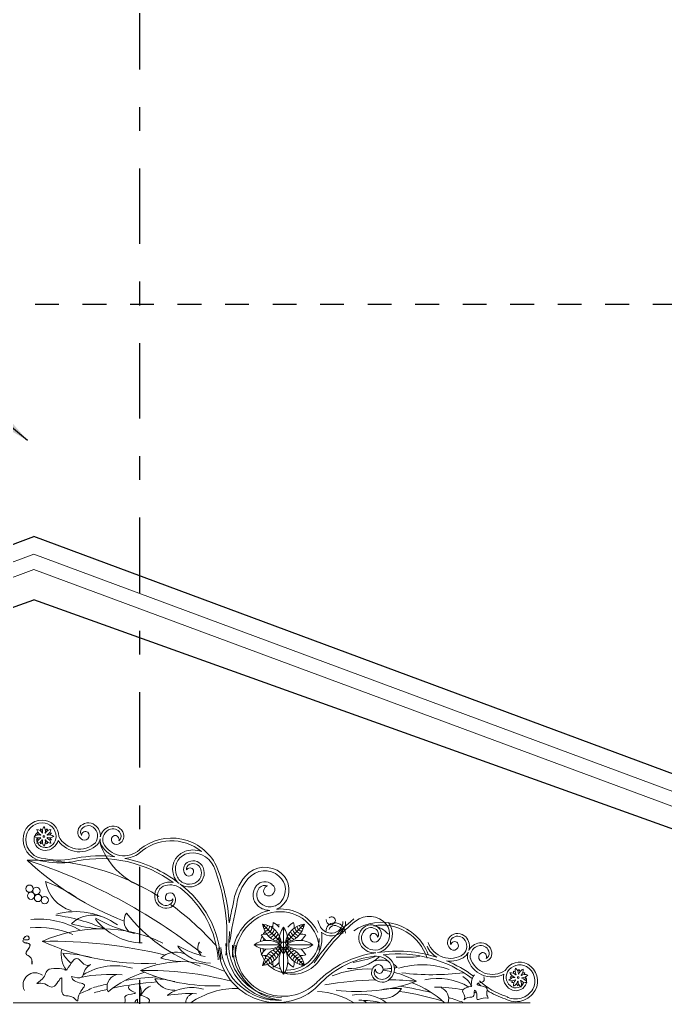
# Model space of a CAD drawing. Extents: x 185 to 567, y -69 to 170.
# Drawn here: x 309.957 to 312.674, y -12.215 to -8.057 of the extents above; entities that cross this region are included whole.
import ezdxf

# ---------------------------------------------------------------- set-up
doc = ezdxf.new("R2010")
doc.units = 0
doc.header["$LTSCALE"] = 0.25
doc.header["$MEASUREMENT"] = 0
doc.linetypes.add('B4-PLANS$0$DASHDOT', pattern=[25.4, 12.7, -6.35, 0, -6.35])
doc.linetypes.add('LEVELS 2$0$DOT2', pattern=[0.125, 0, -0.125])
doc.layers.get('0').update_dxf_attribs({"linetype": 'CONTINUOUS'})
for name, color, linetype in [('A-AX', 1, 'B4-PLANS$0$DASHDOT'), ('A-DTNM', 112, 'CONTINUOUS'), ('A-ELV 6', 71, 'CONTINUOUS'), ('A-WLSEC', 7, 'CONTINUOUS'), ('LEVELS 2$0$A-HATCH', 112, 'CONTINUOUS')]:
    doc.layers.add(name, color=color, linetype=linetype)
doc.layers.add('A-KORNISH', color=8, linetype='CONTINUOUS', lineweight=9)
doc.styles.add('BERNIE', font='arial.ttf')
doc.dimstyles.new('DIM10R', dxfattribs={"dimscale": 0.2, "dimtxt": 125, "dimasz": 150, "dimexe": 100, "dimexo": 100, "dimgap": 25, "dimtad": 1, "dimdec": 0, "dimzin": 0, "dimdsep": 46, "dimtxsty": 'BERNIE', "dimcen": 500, "dimdle": 50, "dimclrd": 2, "dimclre": 1, "dimclrt": 3, "dimadec": 0, "dimazin": 0, "dimtfac": 1, "dimtdec": 0, "dimtix": 1, "dimtmove": 2, "dimatfit": 3, "dimfxl": 1, "dimtolj": 1, "dimtzin": 0, "dimarcsym": 0})

# ---------------------------------------------------------------- blocks, each defined once
blk = doc.blocks.new('LEVELS 2')
at = {"layer": 'LEVELS 2$0$A-HATCH', "linetype": 'LEVELS 2$0$DOT2', "ltscale": 2}
blk.add_line((189.3891, 52.752, 0), (211.7839, 52.752, 0), dxfattribs=at)
blk = doc.blocks.new('fsdf')
at = {"layer": 'A-KORNISH'}
for p, q in [((1.0974, 0.2905), (1.0183, 0.3696)), ((1.1057, 0.2439, 0), (1.1058, 0.3558, 0)), ((1.114, 0.2904), (1.1932, 0.3696)), ((1.094, 0.2822), (0.9821, 0.2822)), ((1.0974, 0.2739), (1.0183, 0.1948)), ((1.1057, 0.1586), (1.1057, 0.2705)), ((1.114, 0.274), (1.1932, 0.1948)), ((1.2294, 0.2822), (1.1174, 0.2822)), ((0, 0.0385), (-2.1448, 0.0385)), ((0, 0.0385), (2.1448, 0.0385))]:
    blk.add_line(p, q, dxfattribs=at)
for centre, radius in [((0.0977, 0.7386, 0), 0.0039), ((0.0372, 0.5185, 0), 0.0153), ((0.0434, 0.4887, 0), 0.0153), ((0.0661, 0.5093, 0), 0.0153), ((0.0728, 0.4792, 0), 0.0153), ((0.1011, 0.4701, 0), 0.0153), ((1.1057, 0.2822), 0.0117), ((2.0943, 0.1439), 0.0039)]:
    blk.add_circle(centre, radius, dxfattribs=at)
for centre, radius, start, end in [((0.0908, 0.7261, 0), 0.0811, 90, 180), ((0.0908, 0.7261, 0), 0.0696, 90, 180), ((0.0908, 0.7377, 0), 0.0696, 0, 90), ((0.0908, 0.7377, 0), 0.058, 0, 90), ((0.2843, 0.7493, 0), 0.0464, 52.9302, 142.9302), ((0.0908, 0.7261, 0), 0.0348, 132.9042, 156.0531), ((0.0737, 0.7226, 0), 0.031, 88.8096, 103.6679), ((0.0933, 0.7682, 0), 0.031, 209.7678, 229.1392), ((0.0991, 0.7724, 0), 0.031, 188.5601, 240.503), ((0.0643, 0.737, 0), 0.031, 31.4195, 82.4602), ((0.0908, 0.7261, 0), 0.0348, 119.9257, 128.6012), ((0.1137, 0.7626, 0), 0.031, 166.3093, 181.1676), ((0.0681, 0.743, 0), 0.031, 40.878, 60.2094), ((0.0915, 0.7536, 0), 0.000867, 211.4195, 13.6268), ((0.1225, 0.7611, 0), 0.031, 143.0466, 193.6268), ((0.0729, 0.7611, 0), 0.031, 346.3534, 36.9467), ((0.1039, 0.7536, 0), 0.000867, 166.3534, 328.5969), ((0.1273, 0.743, 0), 0.031, 119.7839, 139.1153), ((0.1311, 0.737, 0), 0.031, 97.5398, 148.5969), ((0.0964, 0.7724, 0), 0.031, 299.497, 351.4399), ((0.0818, 0.7626, 0), 0.031, 358.8257, 13.684), ((0.1217, 0.7226, 0), 0.031, 76.3321, 91.1904), ((0.1021, 0.7682, 0), 0.031, 310.8608, 330.2322), ((0.275, 0.7563, 0), 0.0348, 142.9302, 232.9302), ((0.275, 0.7563, 0), 0.0232, 142.9302, 214.6414), ((0.2682, 0.7426, 0), 0.0199, 224.9074, 44.2239), ((0.273, 0.7422, 0), 0.0171, 56.6411, 176.9754), ((0.2843, 0.7493, 0), 0.0348, 52.9302, 142.9302), ((0.2773, 0.74, 0), 0.0464, 322.9302, 52.9302), ((0.2773, 0.74, 0), 0.058, 356.2057, 52.9302), ((0.392, 0.725, 0), 0.058, 107.1275, 168.8472), ((0.392, 0.725, 0), 0.0464, 107.1275, 197.1275), ((0.3886, 0.7361, 0), 0.0464, 17.1275, 107.1275), ((0.3886, 0.7361, 0), 0.0348, 17.1275, 107.1275), ((0.3996, 0.7395, 0), 0.0348, 287.1275, 17.1275), ((0.1024, 0.7261, 0), 0.0927, 180, 270), ((0.1024, 0.7261, 0), 0.0811, 180, 270), ((0.0908, 0.7261, 0), 0.0348, 160.7952, 180), ((0.1024, 0.7261, 0), 0.0464, 180, 270), ((0.0752, 0.7138, 0), 0.031, 75.1523, 126.9018), ((0.0752, 0.7634, 0), 0.031, 233.0017, 284.615), ((0.0933, 0.709, 0), 0.031, 130.8911, 150.2322), ((0.0737, 0.7545, 0), 0.031, 256.3321, 271.1904), ((0.0908, 0.7261, 0), 0.0232, 162.7007, 180), ((0.1024, 0.7261, 0), 0.0348, 183.3988, 199.4831), ((0.0991, 0.7048, 0), 0.031, 119.6696, 171.4399), ((0.0643, 0.7402, 0), 0.031, 277.5398, 328.5805), ((0.1024, 0.7261, 0), 0.0348, 207.6582, 270), ((0.1137, 0.7146, 0), 0.031, 178.8324, 193.6907), ((0.0833, 0.7325, 0), 0.000867, 299.6696, 104.615), ((0.0833, 0.7325, 0), 0.000867, 299.6696, 104.615), ((0.0833, 0.7446, 0), 0.000867, 255.1523, 60.503), ((0.0681, 0.7342, 0), 0.031, 299.7906, 319.122), ((0.0915, 0.7235, 0), 0.000867, 346.3732, 148.5805), ((0.1225, 0.716, 0), 0.031, 166.3732, 216.9534), ((0.0729, 0.716, 0), 0.031, 323.0533, 13.6466), ((0.1024, 0.7377, 0), 0.0464, 270, 0), ((0.1024, 0.7377, 0), 0.058, 270, 343.4781), ((0.1039, 0.7235, 0), 0.000867, 31.4031, 193.6466), ((0.1273, 0.7342, 0), 0.031, 220.8847, 240.2161), ((0.1311, 0.7402, 0), 0.031, 211.4031, 262.4602), ((0.1121, 0.7446, 0), 0.000867, 119.497, 284.8477), ((0.1122, 0.7325, 0), 0.000867, 75.385, 240.3304), ((0.0964, 0.7048, 0), 0.031, 8.5601, 60.3304), ((0.0818, 0.7146, 0), 0.031, 346.316, 1.1743), ((0.1203, 0.7138, 0), 0.031, 53.0982, 104.8477), ((0.1202, 0.7634, 0), 0.031, 255.385, 306.9983), ((0.1217, 0.7545, 0), 0.031, 268.8096, 283.6679), ((0.1021, 0.709, 0), 0.031, 29.7678, 49.1089), ((0.2475, 0.782, 0), 0.1082, 214.1705, 314.6732), ((0.247, 0.7829, 0), 0.0977, 207.5102, 313.5568), ((0.2773, 0.74, 0), 0.058, 322.9302, 348.8472), ((0.62, 0.8075, 0), 0.3023, 198.2439, 249.4254), ((0.392, 0.725, 0), 0.058, 176.2057, 197.1275), ((0.4343, 0.7543, 0), 0.1082, 205.3846, 249.6028), ((0.4349, 0.7546, 0), 0.0974, 206.4185, 312.4377), ((0.4014, 0.7243, 0), 0.0199, 115.8338, 295.1504), ((0.3967, 0.7256, 0), 0.0171, 343.0824, 103.4166), ((0.3996, 0.7395, 0), 0.0232, 305.4164, 17.1275), ((0.6341, 0.5196, 0), 0.2005, 50.8144, 132.8507), ((0.6353, 0.5213, 0), 0.2103, 26.7453, 129.8286), ((0.4343, 0.7543, 0), 0.1082, 272.318, 305.8873), ((0.7205, 0.6, 0), 0.0811, 113.5917, 203.5917), ((0.7253, 0.579, 0), 0.1024, 69.7349, 111.0788), ((0.7252, 0.5751, 0), 0.0944, 22.773, 110.1818), ((0.0573, -0.3361, 0), 0.9748, 57.436, 91.7581), ((-0.7121, -1.6328, 0), 2.3885, 51.9355, 71.9634), ((0.8815, 1.5439, 0), 1.2448, 226.6802, 248.9757), ((0.1638, 0.929, 0), 0.3019, 258.2542, 283.7772), ((0.1638, 0.929, 0), 0.2903, 258.2542, 283.7772), ((0.3336, 0.1215, 0), 0.5351, 83.2423, 100.7789), ((0.3336, 0.1215, 0), 0.5235, 54.0022, 100.7789), ((0.3305, 0.1118, 0), 0.5452, 51.8946, 78.5516), ((0.7205, 0.6, 0), 0.0696, 113.5917, 203.5917), ((0.7205, 0.6, 0), 0.0348, 113.5917, 203.5917), ((0.7251, 0.5894, 0), 0.0464, 23.5917, 113.5917), ((0.7251, 0.5894, 0), 0.0348, 23.5917, 113.5917), ((0.7078, 0.5914, 0), 0.0199, 195.5688, 14.8854), ((0.7205, 0.6, 0), 0.0232, 113.5917, 185.3028), ((0.7119, 0.5887, 0), 0.0171, 27.3025, 147.6368), ((0.7145, 0.5847, 0), 0.0464, 293.5917, 23.5917), ((0.7145, 0.5847, 0), 0.058, 293.5917, 23.5917), ((0.0729, 0.3194, 0), 0.7951, 354.1353, 21.5643), ((0.0729, 0.3194, 0), 0.8067, 3.8974, 21.5643), ((1.0276, 0.5018, 0), 0.1071, 49.7054, 139.7054), ((1.0276, 0.5018, 0), 0.0918, 49.7054, 139.7054), ((1.0375, 0.5134, 0), 0.0918, 319.7054, 49.7054), ((0.2537, 0.5707, 0), 0.1503, 188.3719, 253.8412), ((-0.1338, -0.0718, 0), 0.665, 56.5867, 68.9643), ((0.6287, 0.4583, 0), 0.0877, 81.7299, 112.7617), ((0.7078, 0.5941, 0), 0.0671, 203.3471, 232.5253), ((0.7099, 0.5953, 0), 0.058, 203.5917, 293.5917), ((1.1017, 0.4327, 0), 0.2083, 138.4658, 174.4763), ((1.1017, 0.4327, 0), 0.193, 138.4658, 174.4763), ((1.0276, 0.5018, 0), 0.0459, 49.7054, 139.7054), ((1.0375, 0.5134, 0), 0.0765, 319.7054, 49.7054), ((0.6216, 0.4878, 0), 0.058, 117.5929, 207.5929), ((0.6216, 0.4878, 0), 0.0464, 117.5929, 207.5929), ((0.6288, 0.4572, 0), 0.0772, 56.8887, 111.7946), ((0.6288, 0.4815, 0), 0.0199, 19.57, 198.8866), ((0.4197, 0.1955, 0), 0.4119, 3.3467, 52.4061), ((0.7099, 0.5954, 0), 0.0696, 236.6636, 293.5791), ((0.4138, 0.1938, 0), 0.4295, 3.527, 53.1058), ((1.0392, 0.4919, 0), 0.0612, 139.7054, 229.7054), ((1.0392, 0.4919, 0), 0.0459, 139.7054, 229.7054), ((1.0276, 0.5018, 0), 0.0306, 67.9942, 139.7054), ((1.0451, 0.5084, 0), 0.0226, 105.6602, 225.9945), ((1.0432, 0.5145, 0), 0.0263, 238.4117, 57.7283), ((0.6114, 0.4824, 0), 0.0464, 207.5929, 297.5929), ((0.6114, 0.4824, 0), 0.0348, 207.5929, 297.5929), ((0.6245, 0.484, 0), 0.0171, 211.3037, 331.638), ((0.6167, 0.4721, 0), 0.0232, 297.5929, 9.304), ((0.6167, 0.4721, 0), 0.0348, 297.5929, 27.5929), ((1.0491, 0.5035, 0), 0.0612, 229.7054, 319.7054), ((0.2317, 0.1197, 0), 0.3023, 54.4735, 105.655), ((0.4953, 0.3827, 0), 0.0604, 146.479, 225.4953), ((0.9858, 0.8389, 0), 0.6865, 218.0198, 250.3909), ((-0.0674, -0.5109, 0), 1.1896, 41.515, 53.9594), ((2.7649, 0.0187, 0), 1.9205, 166.8734, 169.3293), ((2.7649, 0.0187, 0), 1.9052, 166.8734, 171.7553), ((1.094, 0.2302, 0), 0.2029, 103.8694, 180), ((1.094, 0.2302, 0), 0.1913, 90, 180), ((1.0491, 0.5035, 0), 0.0765, 229.7054, 269.659), ((1.0491, 0.5035, 0), 0.0765, 291.1407, 319.7054), ((1.094, 0.2302, 0), 0.2029, 90, 94.7661), ((1.094, 0.2592, 0), 0.1739, 25.4693, 90), ((1.094, 0.2592, 0), 0.1623, 0, 90), ((0.0776, 0.0466), 0.3435, 59.8002, 95.7545), ((0.0468, -0.3426, 0), 0.7563, 66.4796, 82.2976), ((0.3027, 0.28), 0.1272, 69.1008, 134.5701), ((0.5179, 0.5458, 0), 0.2558, 217.287, 268.4685), ((0.6287, 0.9522, 0), 0.64, 240.6444, 256.4624), ((1.1536, 0.3541), 0.0931, 166.3093, 181.1676), ((1.0169, 0.2954), 0.0931, 40.878, 60.2094), ((1.1946, 0.2954), 0.0931, 119.7839, 139.1153), ((1.0579, 0.3541), 0.0931, 358.8257, 13.684), ((1.9113, -0.2341), 0.8067, 129.2098, 146.8768), ((1.4206, 0.4316), 0.1763, 195.6969, 205.4028), ((1.9113, -0.2341), 0.7951, 129.2098, 145.5014), ((1.3053, 0.3867), 0.0199, 174.7272, 354.0437), ((1.3202, 0.3402, 0), 0.0348, 92.75, 182.75), ((1.3081, 0.3827), 0.0171, 6.4609, 126.7952), ((1.3092, 0.378), 0.0464, 272.75, 2.75), ((1.3092, 0.378), 0.058, 272.75, 2.75), ((1.3208, 0.3286, 0), 0.0464, 2.75, 92.75), ((1.5191, 0.1667, 0), 0.2103, 20.9456, 124.0289), ((1.4668, 0.3076), 0.0944, 40.5924, 128.0012), ((1.4831, 0.327), 0.0811, 307.1825, 37.1825), ((0.0777, -0.0034, 0), 0.3588, 66.7217, 96.0375), ((0.3368, -0.2491), 0.5988, 64.1008, 114.2726), ((0.3687, 0.9115), 0.5627, 253.9777, 266.3553), ((0.0729, 0.3694), 0.8067, 354.1353, 357.7846), ((1.0055, 0.2774), 0.0931, 8.5601, 82.4602), ((1.1098, 0.3836), 0.0931, 188.5601, 262.4602), ((1.0213, 0.3663), 0.00662, 256.1495, 13.7803), ((1.094, 0.2802), 0.0869, 138.6005, 147.7876), ((1.0261, 0.3617), 0.0113, 252.2477, 17.6821), ((1.0283, 0.3594), 0.0193, 267.2868, 3.1085), ((1.0304, 0.3573), 0.0273, 276.4536, 354.252), ((1.0328, 0.3549), 0.0353, 283.7095, 347.1815), ((1.035, 0.3528), 0.0433, 290.3741, 340.6286), ((1.094, 0.2802), 0.0869, 112.5002, 117.701), ((1.094, 0.2802), 0.0869, 93.5248, 100.6125), ((1.1802, 0.2999, 0), 0.0931, 143.0466, 216.9467), ((1.0313, 0.2999, 0), 0.0931, 323.0466, 36.9467), ((1.1017, 0.3836), 0.0931, 277.5398, 351.4399), ((1.206, 0.2774), 0.0931, 97.5398, 171.4399), ((1.1765, 0.3528), 0.0433, 199.3648, 249.6193), ((1.1787, 0.3549), 0.0353, 192.8119, 256.2838), ((1.1811, 0.3573), 0.0273, 185.7413, 263.5397), ((1.1832, 0.3594), 0.0193, 176.8848, 272.7065), ((1.1854, 0.3617), 0.0113, 162.3113, 287.7456), ((1.1902, 0.3662), 0.00662, 166.213, 283.8438), ((1.3086, 0.3896), 0.058, 215.4578, 272.75), ((1.094, 0.3092), 0.1739, 0, 8.4478), ((1.3086, 0.3896), 0.0696, 232.1599, 272.75), ((1.3202, 0.3402, 0), 0.0232, 92.75, 164.4612), ((1.3208, 0.3286, 0), 0.0348, 2.75, 92.75), ((1.4809, 0.3108), 0.058, 127.1825, 217.1825), ((1.4809, 0.3108), 0.0464, 127.1825, 217.1825), ((1.4739, 0.32), 0.0464, 37.1825, 127.1825), ((1.4739, 0.32), 0.0348, 37.1825, 127.1825), ((1.5193, 0.1647, 0), 0.2005, 17.9235, 99.9598), ((1.4686, 0.261, 0), 0.1024, 39.6954, 81.0393), ((1.4831, 0.327), 0.0232, 325.4714, 37.1825), ((1.4831, 0.327), 0.0348, 307.1825, 37.1825), ((1.4831, 0.327), 0.0696, 307.1825, 37.1825), ((0.1261, -1.7239), 2.021, 76.2264, 91.0065), ((0.5237, 1.257), 1.0533, 245.7233, 272.4335), ((0.7877, 0.2694), 0.0423, 146.479, 225.4953), ((1.0381, 0.2078), 0.0931, 53.0017, 126.9018), ((1.094, 0.2802), 0.0869, 153.937, 169.4818), ((1.0338, 0.2344), 0.0931, 88.8096, 103.6679), ((1.0926, 0.3711), 0.0931, 209.7678, 229.1392), ((1.094, 0.2802), 0.0753, 158.2091, 165.2857), ((1.0316, 0.3561), 0.0594, 299.5012, 331.5817), ((1.0338, 0.3538), 0.0674, 304.719, 326.4729), ((1.0361, 0.3516), 0.0754, 310.0716, 320.9641), ((1.1754, 0.3516), 0.0754, 219.0293, 229.9217), ((1.1734, 0.2078), 0.0931, 53.0982, 126.9983), ((1.1777, 0.3538), 0.0674, 213.5204, 235.2744), ((1.123, 0.3092), 0.1449, 270, 0), ((1.123, 0.3092), 0.1333, 270, 0), ((1.1799, 0.356), 0.0594, 208.4117, 240.4921), ((1.1777, 0.2344), 0.0931, 76.3321, 91.1904), ((1.1189, 0.3711), 0.0931, 310.8608, 330.2322), ((1.49, 0.3133), 0.0199, 135.8888, 315.2054), ((1.4851, 0.3129), 0.0171, 3.1374, 123.4717), ((1.8079, 0.3225), 0.0974, 198.3365, 304.3557), ((1.8312, 0.2921), 0.0348, 133.6467, 223.6467), ((1.8223, 0.2797), 0.0199, 215.6238, 34.9404), ((1.8392, 0.2837), 0.0464, 43.6467, 133.6467), ((1.8312, 0.2921), 0.0232, 133.6467, 205.3578), ((1.827, 0.2785), 0.0171, 47.3576, 167.6918), ((1.8392, 0.2837), 0.0348, 43.6467, 133.6467), ((1.8309, 0.2757), 0.0464, 313.6467, 43.6467), ((1.8309, 0.2757), 0.058, 341.927, 43.6467), ((0.2811, 0.242), 0.1108, 168.5767, 216.9595), ((0.6529, 0.1625), 0.0891, 69.1008, 134.5701), ((0.8035, 0.3836), 0.179, 217.287, 268.4685), ((0.8811, 0.6681), 0.448, 240.6444, 256.4624), ((1.0781, 0.2865), 0.2478, 183.9287, 319.081), ((1.0839, 0.2905), 0.2423, 184.7471, 273.1847), ((1.099, 0.2839), 0.2353, 178.9592, 269.5874), ((1.099, 0.2839), 0.2237, 178.9592, 269.5874), ((1.1207, 0.2771), 0.2296, 179.2251, 264.1539), ((1.1043, 0.2675), 0.202, 176.4601, 314.7915), ((1.0382, 0.3566), 0.0931, 233.0017, 306.9018), ((1.123, 0.2802), 0.1159, 185.6995, 212.0412), ((1.0926, 0.1933), 0.0931, 130.8911, 150.2322), ((1.0055, 0.287), 0.0931, 277.5398, 351.4399), ((1.1098, 0.1808), 0.0931, 97.5398, 171.4399), ((1.123, 0.2802), 0.1043, 188.1705, 194.551), ((1.0349, 0.2117), 0.0433, 19.3597, 69.6142), ((1.0315, 0.2084), 0.0594, 28.4066, 60.487), ((1.0338, 0.2107), 0.0674, 33.5153, 55.2693), ((1.0361, 0.2128), 0.0754, 39.0242, 49.9166), ((1.1802, 0.2145), 0.0931, 143.0533, 216.9534), ((1.0313, 0.2145), 0.0931, 323.0533, 36.9534), ((1.206, 0.287), 0.0931, 188.5601, 262.4602), ((1.1017, 0.1808), 0.0931, 8.5601, 82.4602), ((1.1733, 0.3566), 0.0931, 233.0982, 306.9983), ((1.1753, 0.2116), 0.0754, 128.6843, 139.5767), ((1.1774, 0.2092), 0.0674, 123.1754, 144.9294), ((1.1797, 0.207), 0.0594, 118.0667, 150.1471), ((1.1764, 0.2104), 0.0433, 109.0198, 159.2743), ((1.1189, 0.1933), 0.0931, 29.7678, 49.1089), ((1.4902, 0.3178), 0.0696, 217.1951, 274.1106), ((1.4901, 0.3178), 0.058, 217.1825, 307.1825), ((1.4914, 0.3157), 0.0671, 278.2489, 307.4271), ((1.5851, -0.2895), 0.5452, 72.2226, 98.8796), ((1.8082, 0.3219), 0.1082, 204.8869, 238.4562), ((1.8309, 0.2757), 0.058, 313.6467, 334.5685), ((1.9383, 0.2328), 0.058, 161.927, 187.844), ((1.9383, 0.2328), 0.058, 97.844, 154.5685), ((1.9383, 0.2328), 0.0464, 97.844, 187.844), ((1.9475, 0.2306), 0.0199, 106.5503, 285.8668), ((1.9367, 0.2443), 0.0464, 7.844, 97.844), ((1.9367, 0.2443), 0.0348, 7.844, 97.844), ((1.9431, 0.2326), 0.0171, 333.7988, 94.1331), ((1.9482, 0.2459), 0.0348, 277.844, 7.844), ((0.1577, -0.3157), 0.5627, 75.6298, 88.0074), ((0.2902, 0.3053), 0.1272, 207.4149, 232.1892), ((0.6768, -0.2078), 0.4192, 64.1008, 114.2726), ((0.6991, 0.6046), 0.3939, 253.9777, 266.3553), ((1.0338, 0.33), 0.0931, 256.3321, 271.1904), ((1.026, 0.2028), 0.0113, 342.3062, 107.7405), ((1.0283, 0.205), 0.0193, 356.8798, 92.7014), ((1.123, 0.2802), 0.1043, 204.3835, 208.3271), ((1.0304, 0.2071), 0.0273, 5.7363, 83.5346), ((1.0328, 0.2095), 0.0353, 12.8068, 76.2787), ((1.1536, 0.2103), 0.0931, 178.8324, 193.6907), ((1.0169, 0.269), 0.0931, 299.7906, 319.122), ((1.1439, 0.2953), 0.1372, 245.5014, 324.8156), ((1.1946, 0.269), 0.0931, 220.8847, 240.2161), ((1.1786, 0.2082), 0.0353, 102.4669, 165.9388), ((1.0579, 0.2103), 0.0931, 346.316, 1.1743), ((1.181, 0.2058), 0.0273, 95.3963, 173.1947), ((1.1831, 0.2037), 0.0193, 86.5398, 182.3615), ((1.1853, 0.2015), 0.0113, 71.9663, 197.4006), ((1.1777, 0.33), 0.0931, 268.8096, 283.6679), ((1.552, -0.1761), 0.4283, 97.6342, 135.4796), ((1.54, -0.1498), 0.3879, 97.6715, 135.0603), ((1.3841, 0.3608), 0.179, 267.0343, 314.4987), ((1.3291, 0.6505), 0.448, 279.0404, 291.8701), ((1.4934, 0.1576), 0.0772, 38.9796, 93.8855), ((1.5169, 0.1286), 0.0891, 69.4551, 106.4019), ((1.5871, -0.2794), 0.5235, 53.1903, 96.772), ((1.494, 0.1585), 0.0877, 38.0125, 69.0443), ((1.5146, 0.1808), 0.058, 303.1813, 33.1813), ((1.6047, 1.2142), 0.9846, 268.5715, 274.2892), ((1.8082, 0.3219), 0.1082, 261.1714, 305.3896), ((1.5871, -0.2794), 0.5351, 53.496, 67.5319), ((1.9848, 0.2549), 0.1082, 196.101, 296.6037), ((1.9857, 0.2554), 0.0977, 197.2174, 303.264), ((1.9482, 0.2459), 0.0232, 296.1328, 7.844), ((2.0999, 0.1397), 0.0696, 60.7742, 150.7742), ((0.3972, -0.0616), 0.2558, 73.5166, 121.7372), ((0.6521, -0.2633), 0.4491, 106.805, 129.2607), ((0.5293, -1.2402), 1.4147, 75.3476, 91.0065), ((0.8076, 0.8465), 0.7373, 245.7233, 272.4335), ((1.0213, 0.1982), 0.00662, 346.2079, 103.8388), ((1.123, 0.2802), 0.1159, 223.6546, 258.7905), ((1.123, 0.2802), 0.1043, 225.8236, 233.9925), ((1.123, 0.2802), 0.1043, 238.3488, 253.7021), ((1.123, 0.2802), 0.1043, 266.25, 270), ((1.1898, 0.1967), 0.00662, 75.868, 193.4989), ((1.4641, -0.2387), 0.4192, 87.8116, 111.4019), ((1.5113, 0.1647), 0.0348, 123.1813, 213.1813), ((1.5113, 0.1647), 0.0232, 141.4702, 213.1813), ((1.5053, 0.1788), 0.0199, 311.8876, 131.2042), ((1.5102, 0.1789), 0.0171, 179.1362, 299.4705), ((1.4641, -0.2387), 0.4192, 76.8321, 81.6351), ((1.5055, 0.5729), 0.3939, 272.8738, 278.0888), ((1.5146, 0.1808), 0.0464, 303.1813, 33.1813), ((1.5169, 0.1286), 0.0891, 40.9326, 54.2305), ((1.4641, -0.2387), 0.4192, 61.2301, 75.2475), ((1.5055, 0.5729), 0.3939, 279.7832, 281.5251), ((1.6893, -0.1434), 0.3415, 70.4594, 106.91), ((2.0898, 0.1454), 0.0464, 150.7742, 240.7742), ((2.0999, 0.1397), 0.058, 60.7742, 150.7742), ((2.0656, 0.1417), 0.031, 59.5838, 74.4421), ((2.1049, 0.1719), 0.031, 180.542, 199.9134), ((2.112, 0.1727), 0.031, 159.3343, 211.2772), ((2.0643, 0.1588), 0.031, 2.1773, 53.2344), ((2.1199, 0.157), 0.031, 137.0902, 151.9485), ((2.127, 0.1514), 0.031, 113.8275, 164.4208), ((2.0706, 0.1622), 0.031, 11.6589, 30.9903), ((2.0837, 0.1757), 0.031, 317.1474, 7.7276), ((2.0943, 0.1296), 0.0696, 330.7742, 60.7742), ((2.0943, 0.1296), 0.0811, 330.7742, 60.7742), ((0.0605, 0.1139), 0.0505, 52.5771, 207.6536), ((0.3769, -0.4824), 0.64, 85.5227, 101.3406), ((0.4144, 0.1057), 0.0512, 107.3186, 204.6772), ((0.6613, -1.1726), 1.3015, 93.8631, 102.1164), ((0.6613, -1.1726), 1.3233, 93.8521, 99.6789), ((0.6442, 0.1802), 0.0891, 207.4149, 272.8842), ((0.5514, -0.2544), 0.3939, 75.6298, 88.0074), ((1.123, 0.2802), 0.1159, 263.6606, 270), ((1.5301, -1.2795), 1.4147, 91.5389, 100.1551), ((1.4163, 0.8226), 0.7373, 263.0692, 289.7795), ((1.521, 0.1711), 0.0464, 213.1813, 303.1813), ((1.521, 0.1711), 0.0348, 213.1813, 303.1813), ((1.5301, -1.2795), 1.4147, 84.4963, 89.1839), ((1.7315, 1.2096), 1.0533, 263.0692, 277.2382), ((1.7542, -0.1149), 0.2558, 59.0729, 101.9861), ((1.8193, 0.0755), 0.0841, 20.7757, 60.9823), ((2.1296, 0.3423), 0.2903, 226.997, 252.52), ((2.0898, 0.1454), 0.058, 167.2961, 240.7742), ((2.079, 0.1137), 0.031, 90.4438, 142.2141), ((2.0659, 0.1616), 0.031, 248.314, 299.3711), ((2.0625, 0.1332), 0.031, 45.9265, 97.676), ((2.0868, 0.1765), 0.031, 203.7759, 255.3892), ((2.076, 0.1202), 0.031, 101.6653, 121.0064), ((2.0811, 0.1695), 0.031, 227.1063, 241.9646), ((2.0965, 0.1152), 0.031, 149.5999, 164.4582), ((2.0663, 0.1545), 0.031, 270.5581, 289.8895), ((2.1049, 0.1121), 0.031, 137.1276, 187.7209), ((2.0616, 0.1363), 0.031, 293.8208, 344.401), ((2.0787, 0.1456), 0.000867, 270.4438, 75.3892), ((2.0815, 0.1338), 0.000867, 317.1276, 119.3711), ((2.0847, 0.1561), 0.000867, 225.9265, 31.2772), ((2.0924, 0.1277), 0.000867, 2.1937, 164.401), ((2.1242, 0.1289), 0.031, 182.1937, 233.2344), ((2.0962, 0.16), 0.000867, 182.1773, 344.4208), ((2.1039, 0.1315), 0.000867, 46.1592, 211.1046), ((2.1039, 0.1315), 0.000867, 46.1592, 211.1046), ((2.0766, 0.115), 0.031, 339.3343, 31.1046), ((2.126, 0.1545), 0.031, 226.1592, 277.7725), ((2.107, 0.154), 0.000867, 137.1474, 299.3547), ((2.1227, 0.1262), 0.031, 68.314, 119.3547), ((2.1098, 0.1421), 0.000867, 90.2712, 255.6219), ((2.1019, 0.1112), 0.031, 23.8724, 75.6219), ((2.1096, 0.174), 0.031, 270.2712, 322.2141), ((2.1223, 0.1332), 0.031, 90.5648, 109.8962), ((2.0836, 0.1159), 0.031, 0.542, 19.8831), ((2.0943, 0.1296), 0.0232, 330.7742, 348.0735), ((2.1126, 0.1676), 0.031, 281.635, 301.0064), ((2.0921, 0.1726), 0.031, 329.6066, 344.4649), ((2.1074, 0.1182), 0.031, 47.1063, 61.9646), ((2.0943, 0.1296), 0.0348, 22.173, 30.8485), ((2.0943, 0.1296), 0.0348, 354.7211, 17.87), ((0.0052, 0.6701), 0.6417, 292.0545, 297.2486), ((0.6613, -1.1726), 1.3233, 102.9587, 105.7064), ((0.6613, -1.1726), 1.3015, 103.1803, 105.7064), ((0.5805, 0.0314), 0.0841, 114.5205, 154.727), ((0.7191, -0.0766), 0.179, 73.5166, 124.6981), ((0.9096, -0.2427), 0.3414, 88.8426, 124.529), ((1.2292, -0.2553), 0.3414, 59.3829, 86.6601), ((1.527, 0.1456), 0.0891, 262.6185, 328.0878), ((1.5854, -0.295), 0.3939, 87.4953, 99.8729), ((1.4039, -1.2018), 1.3015, 73.3863, 81.6396), ((1.4039, -1.2018), 1.3233, 75.8238, 81.6506), ((1.4843, -0.296), 0.4491, 48.154, 68.6977), ((1.7415, -0.5359), 0.64, 79.2405, 89.98), ((1.7502, 0.0533), 0.0512, 343.2353, 68.1841), ((2.1296, 0.3423), 0.3019, 226.997, 230.4113), ((2.1296, 0.3423), 0.3019, 236.503, 252.52), ((2.0842, 0.1353), 0.0927, 240.7742, 330.7742), ((2.0842, 0.1353), 0.0811, 240.7742, 330.7742), ((2.0842, 0.1353), 0.0464, 240.7742, 330.7742), ((2.0842, 0.1353), 0.0348, 240.7742, 303.116), ((2.118, 0.1256), 0.031, 191.6522, 210.9836), ((2.0687, 0.1307), 0.031, 317.0835, 331.9418), ((2.0842, 0.1353), 0.0348, 311.2911, 327.3754), ((2.123, 0.1461), 0.031, 239.5838, 254.4421), ((2.0943, 0.1296), 0.0348, 330.7742, 349.979), ((0.7048, -0.3711), 0.448, 85.5227, 101.3406), ((0.7311, 0.0405), 0.0358, 107.3186, 183.2414), ((1.4322, -0.1046), 0.179, 53.0579, 101.9861), ((1.4233, -0.3993), 0.448, 77.7873, 89.98), ((1.4294, 0.0131), 0.0358, 45.164, 68.1841), ((1.4039, -1.2018), 1.3233, 69.7963, 72.544), ((1.7415, -0.5359), 0.64, 74.1621, 74.8208)]:
    blk.add_arc(centre, radius, start, end, dxfattribs=at)
for points, knots in [([(0.0463, 0.2013), (0.047, 0.2099), (0.0479, 0.2188), (0.0403, 0.2328), (0.0299, 0.2361), (0.0204, 0.2434), (0.021, 0.2472), (0.028, 0.2596), (0.0339, 0.2667), (0.0401, 0.2782), (0.04, 0.2839), (0.0301, 0.2885), (0.0224, 0.2891), (0.0107, 0.2931), (0.0081, 0.2963), (0.0097, 0.3023)], [0, 0, 0, 0, 0.0428878, 0.0428878, 0.0854101, 0.0854101, 0.1205007, 0.1205007, 0.1555912, 0.1555912, 0.1869652, 0.1869652, 0.2183391, 0.2183391, 0.2514494, 0.2514494, 0.2514494, 0.2514494]), ([(0.048, 0.2013), (0.0483, 0.2129), (0.0481, 0.2255), (0.0286, 0.239), (0.0187, 0.2414), (0.0283, 0.2611), (0.0427, 0.2734), (0.0359, 0.2913), (0.015, 0.2892), (0.0092, 0.2966), (0.009, 0.299), (0.0097, 0.3022)], [0, 0, 0, 0, 0.0586565, 0.0586565, 0.1173129, 0.1173129, 0.1759694, 0.1759694, 0.2346258, 0.2346258, 0.2520634, 0.2520634, 0.2520634, 0.2520634]), ([(0.0107, 0.3053), (0.0138, 0.3128), (0.0216, 0.3202), (0.0326, 0.3199), (0.0375, 0.3105), (0.0335, 0.3031), (0.0247, 0.3016), (0.0142, 0.3041), (0.0124, 0.3047), (0.0107, 0.3053)], [0.2568297, 0.2568297, 0.2568297, 0.2568297, 0.2955877, 0.2955877, 0.3343457, 0.3343457, 0.3731038, 0.3731038, 0.3812623, 0.3812623, 0.3812623, 0.3812623]), ([(0.0109, 0.3054), (0.0146, 0.3142), (0.0241, 0.3226), (0.0361, 0.3156), (0.038, 0.3058), (0.0255, 0.3021), (0.0175, 0.3028), (0.0109, 0.3054)], [0.2578909, 0.2578909, 0.2578909, 0.2578909, 0.3041125, 0.3041125, 0.3503341, 0.3503341, 0.3819381, 0.3819381, 0.3819381, 0.3819381]), ([(0.2136, 0.1491), (0.2309, 0.1446), (0.2695, 0.1347), (0.2613, 0.1812), (0.301, 0.2023), (0.267, 0.1863), (0.2386, 0.2516), (0.2102, 0.203), (0.1943, 0.176)], [0, 0, 0, 0, 0.0291936, 0.0652214, 0.0751847, 0.0812263, 0.117245, 0.1626384, 0.1626384, 0.1626384, 0.1626384]), ([(0.2136, 0.1491), (0.2153, 0.1439), (0.2227, 0.122), (0.2979, 0.1216), (0.2378, 0.082), (0.2427, 0.0364), (0.2163, 0.0725), (0.1645, 0.0575), (0.1752, 0.1126), (0.1722, 0.1576), (0.1366, 0.0742), (0.1048, 0.1288), (0.0558, 0.1142), (0.1092, 0.1439), (0.0974, 0.1927), (0.1922, 0.1811), (0.1872, 0.1742)], [0, 0, 0, 0, 0.0149181, 0.0627265, 0.1175271, 0.1322658, 0.1537537, 0.1917145, 0.2524715, 0.2592644, 0.3020469, 0.3569357, 0.3721435, 0.4003275, 0.4465261, 0.5019359, 0.5019359, 0.5019359, 0.5019359]), ([(1.9095, 0.1558), (1.9087, 0.1551), (1.8989, 0.1449), (1.8935, 0.1096), (1.8985, 0.1114)], [0.44187975, 0.44187975, 0.44187975, 0.44187975, 0.44652605, 0.50193586, 0.50193586, 0.50193586, 0.50193586]), ([(1.9094, 0.091), (1.9122, 0.0891), (1.9243, 0.0808), (1.9116, 0.0349), (1.9461, 0.0648), (1.9731, 0.0539), (1.9556, 0.0762), (1.9736, 0.1053), (1.9382, 0.1082), (1.9113, 0.1177), (1.9555, 0.1235), (1.9512, 0.1392), (1.9494, 0.1468)], [0, 0, 0, 0, 0.0149181, 0.0627265, 0.1175271, 0.1322658, 0.1537537, 0.1917145, 0.2524715, 0.2592644, 0.3020469, 0.3336437, 0.3336437, 0.3336437, 0.3336437]), ([(0.4377, 0.0385), (0.4417, 0.0486), (0.4293, 0.0731), (0.4646, 0.0733), (0.4922, 0.0807), (0.4485, 0.0899), (0.454, 0.1052), (0.4564, 0.1127)], [0.1545292, 0.1545292, 0.1545292, 0.1545292, 0.1917145, 0.2524715, 0.2592644, 0.3020469, 0.3336437, 0.3336437, 0.3336437, 0.3336437]), ([(0.4969, 0.1185), (0.4976, 0.1177), (0.5066, 0.1068), (0.5092, 0.0711), (0.5044, 0.0734)], [0.44187975, 0.44187975, 0.44187975, 0.44187975, 0.44652605, 0.50193586, 0.50193586, 0.50193586, 0.50193586]), ([(1.9094, 0.091), (1.9091, 0.0797), (1.9086, 0.0545), (1.8816, 0.0674), (1.8619, 0.0469), (1.8775, 0.0648), (1.8425, 0.0933), (1.877, 0.1023), (1.8963, 0.1074)], [0, 0, 0, 0, 0.01541387, 0.03443618, 0.03969667, 0.04288656, 0.06190403, 0.08587121, 0.08587121, 0.08587121, 0.08587121]), ([(0.492, 0.0539), (0.489, 0.0522), (0.4833, 0.0489), (0.4811, 0.042), (0.4805, 0.0385)], [0, 0, 0, 0, 0.01491809, 0.02825563, 0.02825563, 0.02825563, 0.02825563]), ([(0.5376, 0.0385), (0.5394, 0.0411), (0.548, 0.0547), (0.5251, 0.0626), (0.5063, 0.0691)], [0.05667515, 0.05667515, 0.05667515, 0.05667515, 0.06190403, 0.08587121, 0.08587121, 0.08587121, 0.08587121])]:
    blk.add_open_spline(points, degree=3, knots=knots, dxfattribs=at)
blk.add_open_spline([(0.492, 0.0539), (0.4917, 0.0485), (0.4914, 0.0431), (0.4916, 0.0385)], degree=3, dxfattribs=at)

msp = doc.modelspace()

# ---------------------------------------------------------------- linework, layer by layer
at = {"layer": 'A-AX', "ltscale": 0.1}
msp.add_line((310.4615, -5.7438), (310.4615, -14.4538), dxfattribs=at)
at = {"layer": 'A-ELV 6'}
for p, q in [((305.3558, -11.9648), (310.0165, -10.2338)), ((314.6772, -11.9648), (310.0165, -10.2338)), ((305.6774, -12.0573), (310.0165, -10.4992)), ((314.3557, -12.0573), (310.0165, -10.4992))]:
    msp.add_line(p, q, dxfattribs=at)
at = {"layer": 'A-KORNISH'}
for p, q in [((305.4934, -11.9877), (310.0165, -10.3078)), ((314.5396, -11.9877), (310.0165, -10.3078)), ((305.6438, -11.9959), (310.0165, -10.3719)), ((314.3893, -11.9959), (310.0165, -10.3719))]:
    msp.add_line(p, q, dxfattribs=at)

# ---------------------------------------------------------------- block references
at = {"color": 6}
msp.add_blockref('fsdf', (309.9615, -12.2344, 0), dxfattribs=at)
at = {"layer": 'A-WLSEC', "color": 6}
msp.add_blockref('LEVELS 2', (103.2329, -62.0076), dxfattribs=at)

# ---------------------------------------------------------------- leaders
at = {"layer": 'A-DTNM'}
msp.add_leader([(309.9902, -9.8289), (308.6642, -8.7323), (306.5649, -8.7323)], dimstyle='DIM10R', override={"dimasz": 1, "dimclrd": 256}, dxfattribs=at)

doc.saveas('drawing.dxf')
